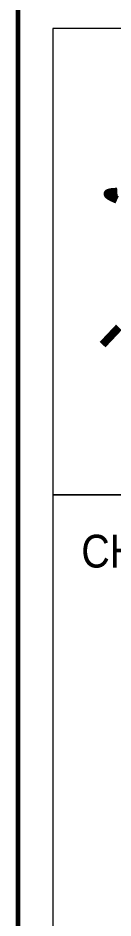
# Model space of a CAD drawing. Header units: millimetres. Extents: x -295047 to 304185, y -728047 to -308748.
# Drawn here: x -148743 to -148482, y -332047 to -329589 of the extents above; entities that cross this region are included whole.
import ezdxf
from ezdxf.enums import TextEntityAlignment as Align

# ---------------------------------------------------------------- set-up
doc = ezdxf.new("R2010")
doc.units = ezdxf.units.MM
doc.header["$MEASUREMENT"] = 0
for name, color, linetype, lineweight in [('Khungten_LCDI', 7, 'Continuous', 5), ('LC Dim', 8, 'Continuous', 18), ('LC ISO', 153, 'Continuous', 13), ('LC Net thay', 7, 'Continuous', 25), ('LC Text1', 3, 'Continuous', 20)]:
    doc.layers.add(name, color=color, linetype=linetype, lineweight=lineweight)
doc.styles.add('Khungten', font='VHAVAN.TTF', dxfattribs={"width": 0.9, "height": 5000})
doc.styles.add('Title', font='VHBLACK.TTF', dxfattribs={"width": 0.8})

# ---------------------------------------------------------------- blocks, each defined once
blk = doc.blocks.new('a tuan anh')
at = {"layer": 'LC ISO', "const_width": 30}
for points in [[(-1970.5, -413.4), (-1952.9, -394.7), (-1935.2, -376.1), (-1926.5, -366.8), (-1917.7, -357.5), (-1908.9, -348.3)], [(-1914.7, 162.2), (-1916.3, 162.1), (-1917.7, 162.1), (-1919.2, 162), (-1920.6, 162), (-1922, 161.9), (-1923.4, 161.8), (-1924.8, 161.7), (-1926.1, 161.7), (-1927.4, 161.6), (-1928.7, 161.5), (-1929.9, 161.4), (-1931.1, 161.3), (-1932.3, 161.1), (-1933.4, 161), (-1934.6, 160.9), (-1935.6, 160.8), (-1936.7, 160.6), (-1937.7, 160.5), (-1938.7, 160.3), (-1939.7, 160.2), (-1940.6, 160), (-1941.5, 159.8), (-1942.3, 159.6), (-1943.2, 159.4), (-1944, 159.2), (-1944.7, 159), (-1945.4, 158.8), (-1946.1, 158.6), (-1946.7, 158.4), (-1947.4, 158.1), (-1947.9, 157.9), (-1948.5, 157.7), (-1948.9, 157.4), (-1949.4, 157.1), (-1949.8, 156.9), (-1950.2, 156.6), (-1950.5, 156.3), (-1950.8, 156), (-1951.1, 155.7), (-1951.3, 155.4), (-1951.4, 155), (-1951.6, 154.7), (-1951.6, 154.4), (-1951.7, 154), (-1951.7, 153.7), (-1951.6, 153.3), (-1951.5, 152.9), (-1951.4, 152.5), (-1951.2, 152.1), (-1951, 151.7), (-1950.7, 151.3), (-1950.4, 150.9), (-1950, 150.4), (-1949.6, 150), (-1949.2, 149.6), (-1948.7, 149.1), (-1948.1, 148.6), (-1947.6, 148.2), (-1946.9, 147.7), (-1946.3, 147.2), (-1945.6, 146.7), (-1944.9, 146.2), (-1944.1, 145.7), (-1943.3, 145.2), (-1942.4, 144.6), (-1941.5, 144.1), (-1940.6, 143.6), (-1939.6, 143), (-1938.6, 142.5), (-1937.6, 141.9), (-1936.6, 141.3), (-1935.5, 140.8), (-1934.3, 140.2), (-1933.2, 139.6), (-1932, 139), (-1930.8, 138.5), (-1929.5, 137.9), (-1928.2, 137.3), (-1926.9, 136.7), (-1925.6, 136.1), (-1924.2, 135.5), (-1922.8, 134.8), (-1921.4, 134.2), (-1920, 133.6), (-1918.5, 133), (-1917, 132.4), (-1915.5, 131.7)]]:
    blk.add_lwpolyline(points, dxfattribs=at)
blk = doc.blocks.new('lcdi fix')
at = {"layer": 'Khungten_LCDI', "color": 5, "lineweight": 60}
blk.add_line((36600, 14650), (36600, -14650), dxfattribs=at)
at = {"layer": 'Khungten_LCDI', "color": 9, "lineweight": 15}
for points in [[(36750, 446.3), (40450, 446.3), (40450, 2437.2), (36750, 2437.2)], [(36750, -1521.9), (40450, -1521.9), (40450, 446.3), (36750, 446.3)]]:
    blk.add_lwpolyline(points, close=True, dxfattribs=at)
at = {"layer": 'LC Dim', "xscale": 1.134, "yscale": 1.134, "zscale": 1.134}
blk.add_blockref('a tuan anh', (39196.8, 1556.5), dxfattribs=at)
at = {"color": 7, "style": 'Khungten', "width": 0.9}
blk.add_text('chñ nhiÖm thiÕt kÕ - chief of design', height=140, dxfattribs=at).set_placement((38565.6, 136.4), align=Align.CENTER)
at = {"color": 7, "style": 'Khungten', "width": 0.8}
for tag, p in [('REVISION', (39498.8, -10746.3)), ('NGAYHT', (39546.1, -11609.4))]:
    blk.add_attdef(tag, text='', height=200, dxfattribs=at).set_placement(p, align=Align.CENTER)
at = {"layer": 'LC Text1', "style": 'Title', "width": 1.485915}
for tag, p, p2 in [('TENBANVE1', (36912.7, -8885.8), (40339.1, -8885.8)), ('TENBANVE2', (36912.7, -9562.5), (40339.1, -9562.5))]:
    blk.add_attdef(tag, text='', height=250, dxfattribs=at).set_placement(p, p2, align=Align.FIT)
at = {"layer": 'LC Text1', "style": 'Title', "width": 0.7}
blk.add_attdef('SOBANVE', text='', height=250, dxfattribs=at).set_placement((39562, -13896.2), align=Align.CENTER)

msp = doc.modelspace()

# ---------------------------------------------------------------- block references
at = {"layer": 'LC Net thay', "xscale": 0.6399999999848659, "yscale": 0.6399999999848659, "zscale": 0.6399999999848659}
msp.add_blockref('lcdi fix', (-172167, -331177.5), dxfattribs=at)

doc.saveas('drawing.dxf')
